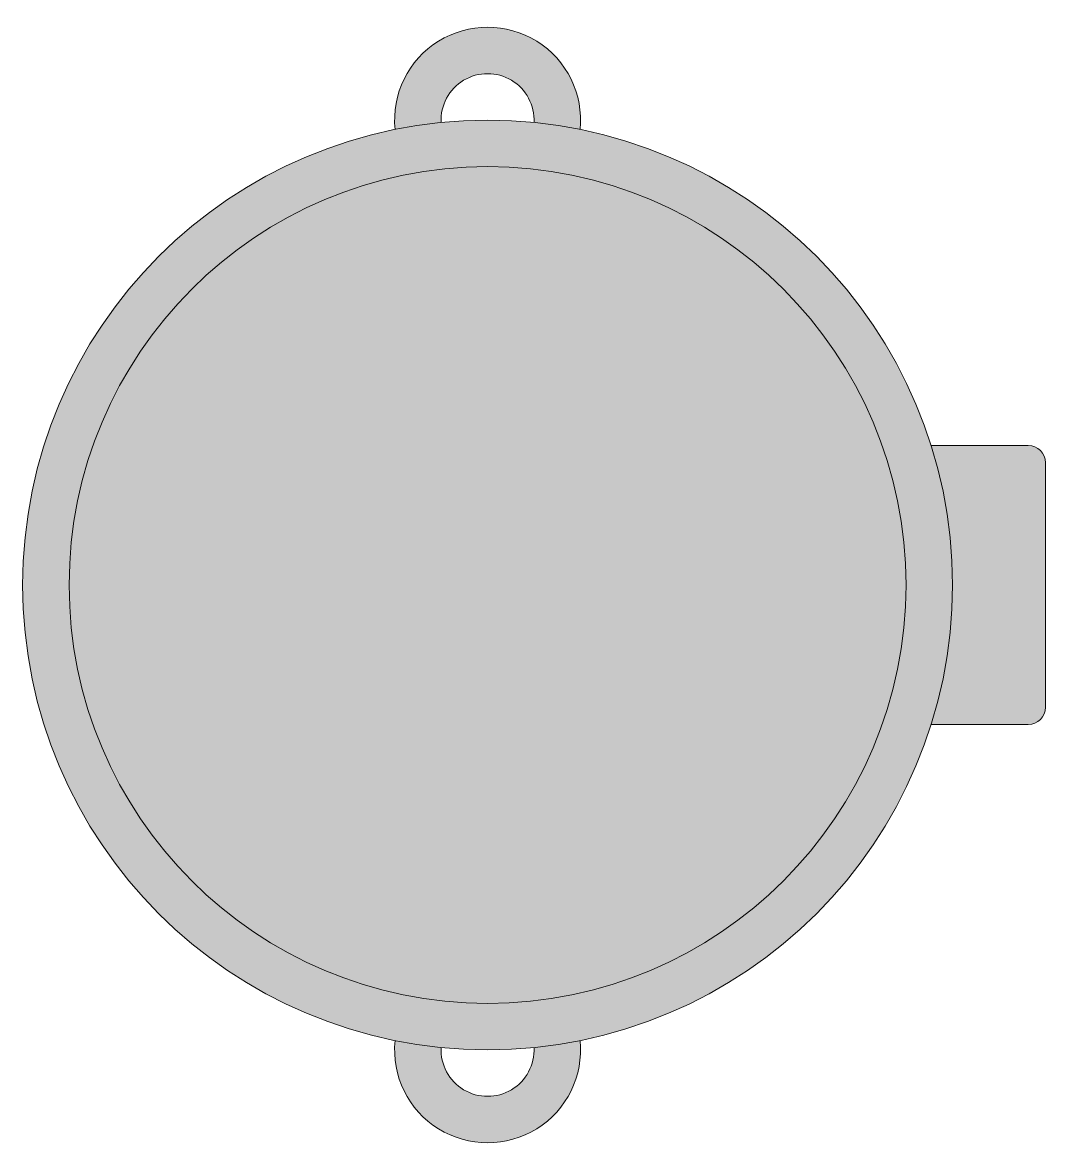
# Model space of a CAD drawing. Header units: metres. Extents: x -0.299 to 0.359, y -0.362 to 0.362.
import ezdxf

# ---------------------------------------------------------------- set-up
doc = ezdxf.new("R2010")
doc.units = ezdxf.units.M
doc.header["$LTSCALE"] = 20
doc.layers.add('GF-Hidrante', color=4, linetype='Continuous')

# ---------------------------------------------------------------- blocks, each defined once
blk = doc.blocks.new('HIDRANTE')
at = {"lineweight": 5}
h = blk.add_hatch(color=130, dxfattribs=at)
h.dxf.hatch_style = 1
h.paths.add_polyline_path([(0.0499, 0.4975, -0.025079), (0.0995, 0.49, 1.105542), (-0.0995, 0.49, -0.025079), (-0.0499, 0.4975, -1.051315)])
h = blk.add_hatch(color=130, dxfattribs=at)
h.dxf.hatch_style = 1
h.paths.add_polyline_path([(0.0499, 0.4975, -0.025079), (0.0995, 0.49, 1.105542), (-0.0995, 0.49, -0.025079), (-0.0499, 0.4975, -1.051315)])
h = blk.add_hatch(color=130, dxfattribs=at)
h.dxf.hatch_style = 1
edge = h.paths.add_edge_path(flags=17)
edge.add_arc((0, 0), 0.45, 0, 360)
edge = h.paths.add_edge_path()
edge.add_arc((0, 0), 0.5, 0, 360)
at = {"ltscale": 0.1}
h = blk.add_hatch(color=255, dxfattribs=at)
h.dxf.hatch_style = 1
h.paths.add_polyline_path([(-0.45, 0, 1), (0.45, 0, 1)])
h.paths.add_polyline_path([(-0.1475, 0.1741), (-0.0979, 0.1741), (-0.0979, 0.0201), (0.097, 0.0201), (0.097, 0.1741), (0.1465, 0.1741), (0.1465, -0.2008), (0.097, -0.2008), (0.097, -0.0241), (-0.0979, -0.0241), (-0.0979, -0.2008), (-0.1475, -0.2008)], flags=16)
h = blk.add_hatch(color=130, dxfattribs=at)
h.dxf.hatch_style = 1
h.paths.add_polyline_path([(-0.0979, 0.1741), (-0.1475, 0.1741), (-0.1475, -0.2008), (-0.0979, -0.2008)])
h.paths.add_polyline_path([(0.097, 0.0201), (-0.0979, 0.0201), (-0.0979, -0.0241), (0.097, -0.0241)])
h.paths.add_polyline_path([(0.1465, 0.1741), (0.097, 0.1741), (0.097, -0.2008), (0.1465, -0.2008)])
at = {"lineweight": 5}
h = blk.add_hatch(color=130, dxfattribs=at)
h.dxf.hatch_style = 1
h.paths.add_polyline_path([(0.477, 0.15, -0.076321), (0.5, 0, -0.076321), (0.477, -0.15), (0.5815, -0.15, 0.414214), (0.6, -0.1315), (0.6, 0), (0.6, 0.1315, 0.414214), (0.5815, 0.15)])
h = blk.add_hatch(color=130, dxfattribs=at)
h.dxf.hatch_style = 1
h.paths.add_polyline_path([(0.0995, -0.49, -0.025079), (0.0499, -0.4975, -1.051315), (-0.0499, -0.4975, -0.025079), (-0.0995, -0.49, 1.105542)])
at = {"color": 130, "lineweight": 5}
for p, q in [((0.5815, 0.15), (0.477, 0.15)), ((0.6, 0), (0.6, 0.1315)), ((0.6, 0), (0.6, -0.1315)), ((0.5815, -0.15), (0.477, -0.15))]:
    blk.add_line(p, q, dxfattribs=at)
for radius in [0.5, 0.45]:
    blk.add_circle((0, 0), radius, dxfattribs=at)
for centre, radius, start, end in [((0, 0.5), 0.1, 354.2608, 185.7392), ((0, 0.5), 0.05, 357.134, 182.866), ((0.5815, 0.1315), 0.0185, 0, 90), ((0.5815, -0.1315), 0.0185, 270, 0), ((0, -0.5), 0.1, 174.2608, 5.7392), ((0, -0.5), 0.05, 177.134, 2.866)]:
    blk.add_arc(centre, radius, start, end, dxfattribs=at)

msp = doc.modelspace()

# ---------------------------------------------------------------- block references
at = {"layer": 'GF-Hidrante', "xscale": 0.5983661538195134, "yscale": 0.5983661538195134, "zscale": 0.5983661538195134}
msp.add_blockref('HIDRANTE', (0, 0), dxfattribs=at)

doc.saveas('drawing.dxf')
